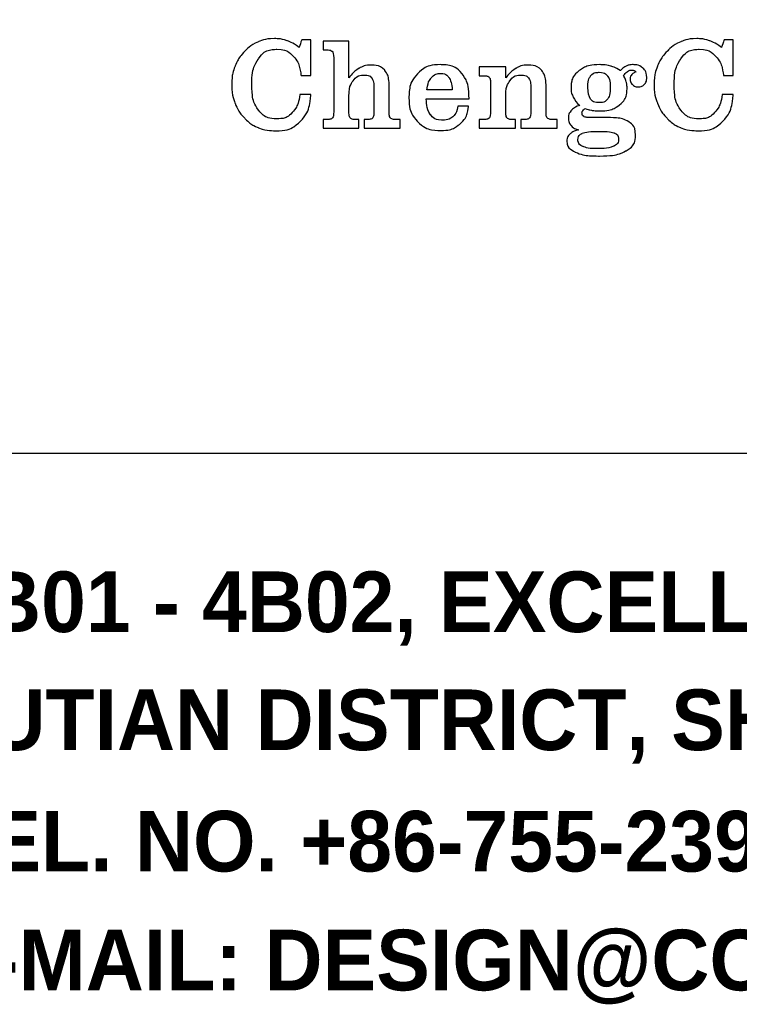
# Model space of a CAD drawing. Header units: millimetres. Extents: x 14385 to 129787, y 107826 to 186798.
# Drawn here: x 87366.34 to 87378.79, y 139095.65 to 139112.68 of the extents above; entities that cross this region are included whole.
import ezdxf

# ---------------------------------------------------------------- set-up
doc = ezdxf.new("R2010")
doc.units = ezdxf.units.MM
doc.header["$LTSCALE"] = 1000
doc.layers.add('TK', color=1, linetype='Continuous')
doc.styles.add('ADDRESS', font='arialbd.ttf', dxfattribs={"width": 0.95})

# ---------------------------------------------------------------- blocks, each defined once
blk = doc.blocks.new('fdas')
at = {"layer": 'TK', "lineweight": 5}
blk.add_lwpolyline([(1210.395, 1493.684), (1309.462, 1493.684), (1309.462, 1559.335), (1210.395, 1559.335), (1210.395, 1493.684)], close=True, dxfattribs=at)
for points, knots in [([(1227.854, 1511.248), (1227.854, 1511.248), (1228.389, 1511.248), (1228.389, 1511.248), (1228.389, 1511.248), (1228.348, 1510.682), (1228.177, 1510.245), (1227.877, 1509.936), (1227.877, 1509.936), (1227.576, 1509.628), (1227.17, 1509.473), (1226.658, 1509.473), (1226.658, 1509.473), (1226.352, 1509.473), (1226.077, 1509.522), (1225.829, 1509.619), (1225.829, 1509.619), (1225.583, 1509.716), (1225.362, 1509.864), (1225.168, 1510.065), (1225.168, 1510.065), (1224.954, 1510.282), (1224.791, 1510.533), (1224.681, 1510.816), (1224.681, 1510.816), (1224.57, 1511.1), (1224.515, 1511.405), (1224.515, 1511.731), (1224.515, 1511.731), (1224.515, 1512.06), (1224.569, 1512.361), (1224.676, 1512.634), (1224.676, 1512.634), (1224.784, 1512.908), (1224.945, 1513.156), (1225.162, 1513.376), (1225.162, 1513.376), (1225.358, 1513.576), (1225.577, 1513.728), (1225.821, 1513.83), (1225.821, 1513.83), (1226.063, 1513.933), (1226.325, 1513.983), (1226.603, 1513.983), (1226.603, 1513.983), (1226.826, 1513.983), (1227.036, 1513.947), (1227.233, 1513.877), (1227.233, 1513.877), (1227.43, 1513.806), (1227.624, 1513.696), (1227.814, 1513.547), (1227.814, 1513.547), (1227.814, 1513.547), (1227.939, 1513.927), (1227.939, 1513.927), (1227.939, 1513.927), (1227.939, 1513.927), (1228.389, 1513.927), (1228.389, 1513.927), (1228.389, 1513.927), (1228.389, 1513.927), (1228.389, 1512.184), (1228.389, 1512.184), (1228.389, 1512.184), (1228.389, 1512.184), (1227.909, 1512.184), (1227.909, 1512.184), (1227.909, 1512.184), (1227.86, 1512.591), (1227.732, 1512.906), (1227.524, 1513.129), (1227.524, 1513.129), (1227.317, 1513.352), (1227.05, 1513.463), (1226.722, 1513.463), (1226.722, 1513.463), (1226.339, 1513.463), (1226.04, 1513.308), (1225.822, 1512.996), (1225.822, 1512.996), (1225.604, 1512.684), (1225.496, 1512.252), (1225.496, 1511.701), (1225.496, 1511.701), (1225.496, 1511.176), (1225.603, 1510.771), (1225.82, 1510.485), (1225.82, 1510.485), (1226.036, 1510.198), (1226.341, 1510.056), (1226.734, 1510.056), (1226.734, 1510.056), (1227.039, 1510.056), (1227.287, 1510.157), (1227.478, 1510.361), (1227.478, 1510.361), (1227.668, 1510.564), (1227.793, 1510.86), (1227.854, 1511.248)], [0, 0, 0, 0, 0.04, 0.04, 0.04, 0.06, 0.08, 0.08, 0.08, 0.1, 0.12, 0.12, 0.12, 0.14, 0.16, 0.16, 0.16, 0.18, 0.2, 0.2, 0.2, 0.22, 0.24, 0.24, 0.24, 0.26, 0.28, 0.28, 0.28, 0.3, 0.32, 0.32, 0.32, 0.34, 0.36, 0.36, 0.36, 0.38, 0.4, 0.4, 0.4, 0.42, 0.44, 0.44, 0.44, 0.46, 0.48, 0.48, 0.48, 0.5, 0.52, 0.52, 0.52, 0.54, 0.56, 0.56, 0.56, 0.58, 0.6, 0.6, 0.6, 0.62, 0.64, 0.64, 0.64, 0.66, 0.68, 0.68, 0.68, 0.7, 0.72, 0.72, 0.72, 0.74, 0.76, 0.76, 0.76, 0.78, 0.8, 0.8, 0.8, 0.82, 0.84, 0.84, 0.84, 0.86, 0.88, 0.88, 0.88, 0.9, 0.92, 0.92, 0.92, 0.94, 0.96, 0.96, 0.96, 0.98, 1, 1, 1, 1]), ([(1248.539, 1511.248), (1248.539, 1511.248), (1249.073, 1511.248), (1249.073, 1511.248), (1249.073, 1511.248), (1249.033, 1510.682), (1248.862, 1510.245), (1248.562, 1509.936), (1248.562, 1509.936), (1248.261, 1509.628), (1247.855, 1509.473), (1247.343, 1509.473), (1247.343, 1509.473), (1247.037, 1509.473), (1246.762, 1509.522), (1246.514, 1509.619), (1246.514, 1509.619), (1246.267, 1509.716), (1246.047, 1509.864), (1245.853, 1510.065), (1245.853, 1510.065), (1245.638, 1510.282), (1245.476, 1510.533), (1245.366, 1510.816), (1245.366, 1510.816), (1245.255, 1511.1), (1245.2, 1511.405), (1245.2, 1511.731), (1245.2, 1511.731), (1245.2, 1512.06), (1245.254, 1512.361), (1245.361, 1512.634), (1245.361, 1512.634), (1245.468, 1512.908), (1245.63, 1513.156), (1245.847, 1513.376), (1245.847, 1513.376), (1246.042, 1513.576), (1246.262, 1513.728), (1246.505, 1513.83), (1246.505, 1513.83), (1246.748, 1513.933), (1247.009, 1513.983), (1247.288, 1513.983), (1247.288, 1513.983), (1247.511, 1513.983), (1247.721, 1513.947), (1247.918, 1513.877), (1247.918, 1513.877), (1248.115, 1513.806), (1248.308, 1513.696), (1248.499, 1513.547), (1248.499, 1513.547), (1248.499, 1513.547), (1248.624, 1513.927), (1248.624, 1513.927), (1248.624, 1513.927), (1248.624, 1513.927), (1249.073, 1513.927), (1249.073, 1513.927), (1249.073, 1513.927), (1249.073, 1513.927), (1249.073, 1512.184), (1249.073, 1512.184), (1249.073, 1512.184), (1249.073, 1512.184), (1248.593, 1512.184), (1248.593, 1512.184), (1248.593, 1512.184), (1248.545, 1512.591), (1248.417, 1512.906), (1248.209, 1513.129), (1248.209, 1513.129), (1248.002, 1513.352), (1247.734, 1513.463), (1247.407, 1513.463), (1247.407, 1513.463), (1247.024, 1513.463), (1246.724, 1513.308), (1246.507, 1512.996), (1246.507, 1512.996), (1246.289, 1512.684), (1246.18, 1512.252), (1246.18, 1511.701), (1246.18, 1511.701), (1246.18, 1511.176), (1246.288, 1510.771), (1246.504, 1510.485), (1246.504, 1510.485), (1246.721, 1510.198), (1247.026, 1510.056), (1247.418, 1510.056), (1247.418, 1510.056), (1247.724, 1510.056), (1247.972, 1510.157), (1248.163, 1510.361), (1248.163, 1510.361), (1248.352, 1510.564), (1248.477, 1510.86), (1248.539, 1511.248)], [0, 0, 0, 0, 0.04, 0.04, 0.04, 0.06, 0.08, 0.08, 0.08, 0.1, 0.12, 0.12, 0.12, 0.14, 0.16, 0.16, 0.16, 0.18, 0.2, 0.2, 0.2, 0.22, 0.24, 0.24, 0.24, 0.26, 0.28, 0.28, 0.28, 0.3, 0.32, 0.32, 0.32, 0.34, 0.36, 0.36, 0.36, 0.38, 0.4, 0.4, 0.4, 0.42, 0.44, 0.44, 0.44, 0.46, 0.48, 0.48, 0.48, 0.5, 0.52, 0.52, 0.52, 0.54, 0.56, 0.56, 0.56, 0.58, 0.6, 0.6, 0.6, 0.62, 0.64, 0.64, 0.64, 0.66, 0.68, 0.68, 0.68, 0.7, 0.72, 0.72, 0.72, 0.74, 0.76, 0.76, 0.76, 0.78, 0.8, 0.8, 0.8, 0.82, 0.84, 0.84, 0.84, 0.86, 0.88, 0.88, 0.88, 0.9, 0.92, 0.92, 0.92, 0.94, 0.96, 0.96, 0.96, 0.98, 1, 1, 1, 1]), ([(1229.507, 1513.051), (1229.507, 1513.212), (1229.483, 1513.315), (1229.434, 1513.362), (1229.434, 1513.362), (1229.385, 1513.408), (1229.289, 1513.431), (1229.145, 1513.431), (1229.145, 1513.431), (1229.145, 1513.431), (1228.984, 1513.431), (1228.984, 1513.431), (1228.984, 1513.431), (1228.984, 1513.431), (1228.984, 1513.855), (1228.984, 1513.855), (1228.984, 1513.855), (1228.984, 1513.855), (1230.254, 1513.855), (1230.254, 1513.855), (1230.254, 1513.855), (1230.254, 1513.855), (1230.254, 1512.069), (1230.254, 1512.069), (1230.254, 1512.069), (1230.413, 1512.273), (1230.58, 1512.427), (1230.753, 1512.532), (1230.753, 1512.532), (1230.926, 1512.636), (1231.101, 1512.688), (1231.279, 1512.688), (1231.279, 1512.688), (1231.615, 1512.688), (1231.857, 1512.604), (1232.004, 1512.434), (1232.004, 1512.434), (1232.15, 1512.265), (1232.224, 1511.982), (1232.224, 1511.586), (1232.224, 1511.586), (1232.224, 1511.586), (1232.224, 1510.404), (1232.224, 1510.404), (1232.224, 1510.404), (1232.224, 1510.244), (1232.247, 1510.14), (1232.296, 1510.094), (1232.296, 1510.094), (1232.345, 1510.047), (1232.441, 1510.024), (1232.585, 1510.024), (1232.585, 1510.024), (1232.585, 1510.024), (1232.758, 1510.024), (1232.758, 1510.024), (1232.758, 1510.024), (1232.758, 1510.024), (1232.758, 1509.6), (1232.758, 1509.6), (1232.758, 1509.6), (1232.758, 1509.6), (1230.993, 1509.6), (1230.993, 1509.6), (1230.993, 1509.6), (1230.993, 1509.6), (1230.993, 1510.024), (1230.993, 1510.024), (1230.993, 1510.024), (1230.993, 1510.024), (1231.118, 1510.024), (1231.118, 1510.024), (1231.118, 1510.024), (1231.262, 1510.024), (1231.357, 1510.047), (1231.405, 1510.094), (1231.405, 1510.094), (1231.453, 1510.14), (1231.476, 1510.244), (1231.476, 1510.404), (1231.476, 1510.404), (1231.476, 1510.404), (1231.476, 1511.586), (1231.476, 1511.586), (1231.476, 1511.586), (1231.476, 1511.806), (1231.44, 1511.964), (1231.369, 1512.059), (1231.369, 1512.059), (1231.297, 1512.154), (1231.18, 1512.202), (1231.018, 1512.202), (1231.018, 1512.202), (1230.78, 1512.202), (1230.592, 1512.11), (1230.457, 1511.925), (1230.457, 1511.925), (1230.321, 1511.74), (1230.254, 1511.483), (1230.254, 1511.155), (1230.254, 1511.155), (1230.254, 1511.155), (1230.254, 1510.404), (1230.254, 1510.404), (1230.254, 1510.404), (1230.254, 1510.244), (1230.277, 1510.14), (1230.326, 1510.094), (1230.326, 1510.094), (1230.375, 1510.047), (1230.471, 1510.024), (1230.615, 1510.024), (1230.615, 1510.024), (1230.615, 1510.024), (1230.74, 1510.024), (1230.74, 1510.024), (1230.74, 1510.024), (1230.74, 1510.024), (1230.74, 1509.6), (1230.74, 1509.6), (1230.74, 1509.6), (1230.74, 1509.6), (1228.984, 1509.6), (1228.984, 1509.6), (1228.984, 1509.6), (1228.984, 1509.6), (1228.984, 1510.024), (1228.984, 1510.024), (1228.984, 1510.024), (1228.984, 1510.024), (1229.145, 1510.024), (1229.145, 1510.024), (1229.145, 1510.024), (1229.289, 1510.024), (1229.385, 1510.047), (1229.434, 1510.094), (1229.434, 1510.094), (1229.483, 1510.14), (1229.507, 1510.244), (1229.507, 1510.404), (1229.507, 1510.404), (1229.507, 1510.404), (1229.507, 1513.051), (1229.507, 1513.051)], [0, 0, 0, 0, 0.027778, 0.027778, 0.027778, 0.041667, 0.055556, 0.055556, 0.055556, 0.069444, 0.083333, 0.083333, 0.083333, 0.097222, 0.111111, 0.111111, 0.111111, 0.125, 0.138889, 0.138889, 0.138889, 0.152778, 0.166667, 0.166667, 0.166667, 0.180556, 0.194444, 0.194444, 0.194444, 0.208333, 0.222222, 0.222222, 0.222222, 0.236111, 0.25, 0.25, 0.25, 0.263889, 0.277778, 0.277778, 0.277778, 0.291667, 0.305556, 0.305556, 0.305556, 0.319444, 0.333333, 0.333333, 0.333333, 0.347222, 0.361111, 0.361111, 0.361111, 0.375, 0.388889, 0.388889, 0.388889, 0.402778, 0.416667, 0.416667, 0.416667, 0.430556, 0.444444, 0.444444, 0.444444, 0.458333, 0.472222, 0.472222, 0.472222, 0.486111, 0.5, 0.5, 0.5, 0.513889, 0.527778, 0.527778, 0.527778, 0.541667, 0.555556, 0.555556, 0.555556, 0.569444, 0.583333, 0.583333, 0.583333, 0.597222, 0.611111, 0.611111, 0.611111, 0.625, 0.638889, 0.638889, 0.638889, 0.652778, 0.666667, 0.666667, 0.666667, 0.680556, 0.694444, 0.694444, 0.694444, 0.708333, 0.722222, 0.722222, 0.722222, 0.736111, 0.75, 0.75, 0.75, 0.763889, 0.777778, 0.777778, 0.777778, 0.791667, 0.805556, 0.805556, 0.805556, 0.819444, 0.833333, 0.833333, 0.833333, 0.847222, 0.861111, 0.861111, 0.861111, 0.875, 0.888889, 0.888889, 0.888889, 0.902778, 0.916667, 0.916667, 0.916667, 0.930556, 0.944444, 0.944444, 0.944444, 0.958333, 0.972222, 0.972222, 0.972222, 0.986111, 1, 1, 1, 1]), ([(1235.593, 1510.671), (1235.593, 1510.671), (1236.115, 1510.671), (1236.115, 1510.671), (1236.115, 1510.671), (1236.071, 1510.304), (1235.927, 1510.015), (1235.683, 1509.803), (1235.683, 1509.803), (1235.439, 1509.592), (1235.127, 1509.486), (1234.746, 1509.486), (1234.746, 1509.486), (1234.273, 1509.486), (1233.896, 1509.632), (1233.614, 1509.924), (1233.614, 1509.924), (1233.333, 1510.217), (1233.192, 1510.607), (1233.192, 1511.096), (1233.192, 1511.096), (1233.192, 1511.579), (1233.334, 1511.969), (1233.619, 1512.265), (1233.619, 1512.265), (1233.903, 1512.562), (1234.279, 1512.709), (1234.746, 1512.709), (1234.746, 1512.709), (1235.198, 1512.709), (1235.542, 1512.567), (1235.779, 1512.28), (1235.779, 1512.28), (1236.016, 1511.994), (1236.134, 1511.579), (1236.134, 1511.034), (1236.134, 1511.034), (1236.134, 1511.034), (1234.039, 1511.034), (1234.039, 1511.034), (1234.039, 1511.034), (1234.051, 1510.695), (1234.122, 1510.437), (1234.25, 1510.26), (1234.25, 1510.26), (1234.379, 1510.082), (1234.559, 1509.993), (1234.792, 1509.993), (1234.792, 1509.993), (1235.03, 1509.993), (1235.211, 1510.045), (1235.334, 1510.15), (1235.334, 1510.15), (1235.456, 1510.253), (1235.542, 1510.428), (1235.593, 1510.671)], [0, 0, 0, 0, 0.071429, 0.071429, 0.071429, 0.107143, 0.142857, 0.142857, 0.142857, 0.178571, 0.214286, 0.214286, 0.214286, 0.25, 0.285714, 0.285714, 0.285714, 0.321429, 0.357143, 0.357143, 0.357143, 0.392857, 0.428571, 0.428571, 0.428571, 0.464286, 0.5, 0.5, 0.5, 0.535714, 0.571429, 0.571429, 0.571429, 0.607143, 0.642857, 0.642857, 0.642857, 0.678571, 0.714286, 0.714286, 0.714286, 0.75, 0.785714, 0.785714, 0.785714, 0.821429, 0.857143, 0.857143, 0.857143, 0.892857, 0.928571, 0.928571, 0.928571, 0.964286, 1, 1, 1, 1]), ([(1236.626, 1509.6), (1236.626, 1509.6), (1236.626, 1510.024), (1236.626, 1510.024), (1236.626, 1510.024), (1236.626, 1510.024), (1236.832, 1510.024), (1236.832, 1510.024), (1236.832, 1510.024), (1236.974, 1510.024), (1237.068, 1510.046), (1237.115, 1510.092), (1237.115, 1510.092), (1237.162, 1510.137), (1237.184, 1510.242), (1237.184, 1510.404), (1237.184, 1510.404), (1237.184, 1510.404), (1237.184, 1511.789), (1237.184, 1511.789), (1237.184, 1511.789), (1237.184, 1511.953), (1237.162, 1512.057), (1237.115, 1512.101), (1237.115, 1512.101), (1237.068, 1512.146), (1236.974, 1512.168), (1236.832, 1512.168), (1236.832, 1512.168), (1236.832, 1512.168), (1236.626, 1512.168), (1236.626, 1512.168), (1236.626, 1512.168), (1236.626, 1512.168), (1236.626, 1512.595), (1236.626, 1512.595), (1236.626, 1512.595), (1236.626, 1512.595), (1237.938, 1512.595), (1237.938, 1512.595), (1237.938, 1512.595), (1237.938, 1512.595), (1237.938, 1512.069), (1237.938, 1512.069), (1237.938, 1512.069), (1238.099, 1512.275), (1238.266, 1512.43), (1238.437, 1512.534), (1238.437, 1512.534), (1238.608, 1512.636), (1238.781, 1512.688), (1238.957, 1512.688), (1238.957, 1512.688), (1239.295, 1512.688), (1239.539, 1512.604), (1239.686, 1512.434), (1239.686, 1512.434), (1239.834, 1512.265), (1239.907, 1511.982), (1239.907, 1511.586), (1239.907, 1511.586), (1239.907, 1511.586), (1239.907, 1510.404), (1239.907, 1510.404), (1239.907, 1510.404), (1239.907, 1510.242), (1239.931, 1510.137), (1239.979, 1510.092), (1239.979, 1510.092), (1240.027, 1510.046), (1240.121, 1510.024), (1240.263, 1510.024), (1240.263, 1510.024), (1240.263, 1510.024), (1240.445, 1510.024), (1240.445, 1510.024), (1240.445, 1510.024), (1240.445, 1510.024), (1240.445, 1509.6), (1240.445, 1509.6), (1240.445, 1509.6), (1240.445, 1509.6), (1238.677, 1509.6), (1238.677, 1509.6), (1238.677, 1509.6), (1238.677, 1509.6), (1238.677, 1510.024), (1238.677, 1510.024), (1238.677, 1510.024), (1238.677, 1510.024), (1238.802, 1510.024), (1238.802, 1510.024), (1238.802, 1510.024), (1238.944, 1510.024), (1239.038, 1510.046), (1239.086, 1510.092), (1239.086, 1510.092), (1239.133, 1510.137), (1239.157, 1510.242), (1239.157, 1510.404), (1239.157, 1510.404), (1239.157, 1510.404), (1239.157, 1511.586), (1239.157, 1511.586), (1239.157, 1511.586), (1239.157, 1511.806), (1239.121, 1511.964), (1239.05, 1512.059), (1239.05, 1512.059), (1238.978, 1512.154), (1238.86, 1512.202), (1238.696, 1512.202), (1238.696, 1512.202), (1238.462, 1512.202), (1238.277, 1512.111), (1238.141, 1511.929), (1238.141, 1511.929), (1238.005, 1511.747), (1237.938, 1511.498), (1237.938, 1511.179), (1237.938, 1511.179), (1237.938, 1511.179), (1237.938, 1510.404), (1237.938, 1510.404), (1237.938, 1510.404), (1237.938, 1510.242), (1237.961, 1510.137), (1238.009, 1510.092), (1238.009, 1510.092), (1238.057, 1510.046), (1238.151, 1510.024), (1238.293, 1510.024), (1238.293, 1510.024), (1238.293, 1510.024), (1238.417, 1510.024), (1238.417, 1510.024), (1238.417, 1510.024), (1238.417, 1510.024), (1238.417, 1509.6), (1238.417, 1509.6), (1238.417, 1509.6), (1238.417, 1509.6), (1236.626, 1509.6), (1236.626, 1509.6)], [0, 0, 0, 0, 0.027778, 0.027778, 0.027778, 0.041667, 0.055556, 0.055556, 0.055556, 0.069444, 0.083333, 0.083333, 0.083333, 0.097222, 0.111111, 0.111111, 0.111111, 0.125, 0.138889, 0.138889, 0.138889, 0.152778, 0.166667, 0.166667, 0.166667, 0.180556, 0.194444, 0.194444, 0.194444, 0.208333, 0.222222, 0.222222, 0.222222, 0.236111, 0.25, 0.25, 0.25, 0.263889, 0.277778, 0.277778, 0.277778, 0.291667, 0.305556, 0.305556, 0.305556, 0.319444, 0.333333, 0.333333, 0.333333, 0.347222, 0.361111, 0.361111, 0.361111, 0.375, 0.388889, 0.388889, 0.388889, 0.402778, 0.416667, 0.416667, 0.416667, 0.430556, 0.444444, 0.444444, 0.444444, 0.458333, 0.472222, 0.472222, 0.472222, 0.486111, 0.5, 0.5, 0.5, 0.513889, 0.527778, 0.527778, 0.527778, 0.541667, 0.555556, 0.555556, 0.555556, 0.569444, 0.583333, 0.583333, 0.583333, 0.597222, 0.611111, 0.611111, 0.611111, 0.625, 0.638889, 0.638889, 0.638889, 0.652778, 0.666667, 0.666667, 0.666667, 0.680556, 0.694444, 0.694444, 0.694444, 0.708333, 0.722222, 0.722222, 0.722222, 0.736111, 0.75, 0.75, 0.75, 0.763889, 0.777778, 0.777778, 0.777778, 0.791667, 0.805556, 0.805556, 0.805556, 0.819444, 0.833333, 0.833333, 0.833333, 0.847222, 0.861111, 0.861111, 0.861111, 0.875, 0.888889, 0.888889, 0.888889, 0.902778, 0.916667, 0.916667, 0.916667, 0.930556, 0.944444, 0.944444, 0.944444, 0.958333, 0.972222, 0.972222, 0.972222, 0.986111, 1, 1, 1, 1]), ([(1241.556, 1510.717), (1241.411, 1510.844), (1241.303, 1510.979), (1241.235, 1511.118), (1241.235, 1511.118), (1241.165, 1511.259), (1241.131, 1511.411), (1241.131, 1511.574), (1241.131, 1511.574), (1241.131, 1511.919), (1241.258, 1512.194), (1241.513, 1512.4), (1241.513, 1512.4), (1241.768, 1512.606), (1242.111, 1512.709), (1242.542, 1512.709), (1242.542, 1512.709), (1242.733, 1512.709), (1242.912, 1512.685), (1243.08, 1512.635), (1243.08, 1512.635), (1243.248, 1512.586), (1243.402, 1512.513), (1243.544, 1512.416), (1243.544, 1512.416), (1243.635, 1512.514), (1243.73, 1512.588), (1243.828, 1512.636), (1243.828, 1512.636), (1243.927, 1512.685), (1244.033, 1512.709), (1244.148, 1512.709), (1244.148, 1512.709), (1244.363, 1512.709), (1244.532, 1512.652), (1244.654, 1512.539), (1244.654, 1512.539), (1244.776, 1512.426), (1244.837, 1512.271), (1244.837, 1512.075), (1244.837, 1512.075), (1244.837, 1511.943), (1244.799, 1511.834), (1244.722, 1511.749), (1244.722, 1511.749), (1244.644, 1511.665), (1244.547, 1511.622), (1244.428, 1511.622), (1244.428, 1511.622), (1244.31, 1511.622), (1244.214, 1511.658), (1244.138, 1511.731), (1244.138, 1511.731), (1244.062, 1511.803), (1244.024, 1511.894), (1244.024, 1512.003), (1244.024, 1512.003), (1244.024, 1512.092), (1244.049, 1512.166), (1244.1, 1512.225), (1244.1, 1512.225), (1244.15, 1512.284), (1244.224, 1512.327), (1244.321, 1512.353), (1244.321, 1512.353), (1244.285, 1512.383), (1244.25, 1512.405), (1244.216, 1512.42), (1244.216, 1512.42), (1244.181, 1512.435), (1244.145, 1512.443), (1244.109, 1512.443), (1244.109, 1512.443), (1244.039, 1512.443), (1243.969, 1512.421), (1243.902, 1512.375), (1243.902, 1512.375), (1243.834, 1512.33), (1243.768, 1512.262), (1243.706, 1512.174), (1243.706, 1512.174), (1243.762, 1512.071), (1243.804, 1511.967), (1243.831, 1511.865), (1243.831, 1511.865), (1243.859, 1511.761), (1243.873, 1511.654), (1243.873, 1511.542), (1243.873, 1511.542), (1243.873, 1511.208), (1243.749, 1510.941), (1243.504, 1510.743), (1243.504, 1510.743), (1243.258, 1510.543), (1242.926, 1510.444), (1242.506, 1510.444), (1242.506, 1510.444), (1242.397, 1510.444), (1242.285, 1510.453), (1242.171, 1510.473), (1242.171, 1510.473), (1242.056, 1510.492), (1241.94, 1510.521), (1241.823, 1510.558), (1241.823, 1510.558), (1241.772, 1510.523), (1241.734, 1510.487), (1241.707, 1510.45), (1241.707, 1510.45), (1241.679, 1510.413), (1241.666, 1510.377), (1241.666, 1510.344), (1241.666, 1510.344), (1241.666, 1510.264), (1241.696, 1510.207), (1241.757, 1510.172), (1241.757, 1510.172), (1241.817, 1510.138), (1241.923, 1510.121), (1242.072, 1510.121), (1242.072, 1510.121), (1242.072, 1510.121), (1242.922, 1510.121), (1242.922, 1510.121), (1242.922, 1510.121), (1243.396, 1510.121), (1243.741, 1510.051), (1243.959, 1509.912), (1243.959, 1509.912), (1244.176, 1509.772), (1244.285, 1509.552), (1244.285, 1509.25), (1244.285, 1509.25), (1244.285, 1508.922), (1244.134, 1508.671), (1243.831, 1508.497), (1243.831, 1508.497), (1243.529, 1508.324), (1243.094, 1508.237), (1242.525, 1508.237), (1242.525, 1508.237), (1242.009, 1508.237), (1241.614, 1508.302), (1241.339, 1508.43), (1241.339, 1508.43), (1241.065, 1508.557), (1240.928, 1508.741), (1240.928, 1508.977), (1240.928, 1508.977), (1240.928, 1509.108), (1240.975, 1509.217), (1241.069, 1509.305), (1241.069, 1509.305), (1241.163, 1509.393), (1241.308, 1509.464), (1241.504, 1509.516), (1241.504, 1509.516), (1241.342, 1509.558), (1241.218, 1509.629), (1241.131, 1509.728), (1241.131, 1509.728), (1241.044, 1509.827), (1241, 1509.948), (1241, 1510.09), (1241, 1510.09), (1241, 1510.233), (1241.047, 1510.356), (1241.14, 1510.461), (1241.14, 1510.461), (1241.234, 1510.565), (1241.371, 1510.65), (1241.556, 1510.717)], [0, 0, 0, 0, 0.023256, 0.023256, 0.023256, 0.034884, 0.046512, 0.046512, 0.046512, 0.05814, 0.069767, 0.069767, 0.069767, 0.081395, 0.093023, 0.093023, 0.093023, 0.104651, 0.116279, 0.116279, 0.116279, 0.127907, 0.139535, 0.139535, 0.139535, 0.151163, 0.162791, 0.162791, 0.162791, 0.174419, 0.186047, 0.186047, 0.186047, 0.197674, 0.209302, 0.209302, 0.209302, 0.22093, 0.232558, 0.232558, 0.232558, 0.244186, 0.255814, 0.255814, 0.255814, 0.267442, 0.27907, 0.27907, 0.27907, 0.290698, 0.302326, 0.302326, 0.302326, 0.313953, 0.325581, 0.325581, 0.325581, 0.337209, 0.348837, 0.348837, 0.348837, 0.360465, 0.372093, 0.372093, 0.372093, 0.383721, 0.395349, 0.395349, 0.395349, 0.406977, 0.418605, 0.418605, 0.418605, 0.430233, 0.44186, 0.44186, 0.44186, 0.453488, 0.465116, 0.465116, 0.465116, 0.476744, 0.488372, 0.488372, 0.488372, 0.5, 0.511628, 0.511628, 0.511628, 0.523256, 0.534884, 0.534884, 0.534884, 0.546512, 0.55814, 0.55814, 0.55814, 0.569767, 0.581395, 0.581395, 0.581395, 0.593023, 0.604651, 0.604651, 0.604651, 0.616279, 0.627907, 0.627907, 0.627907, 0.639535, 0.651163, 0.651163, 0.651163, 0.662791, 0.674419, 0.674419, 0.674419, 0.686047, 0.697674, 0.697674, 0.697674, 0.709302, 0.72093, 0.72093, 0.72093, 0.732558, 0.744186, 0.744186, 0.744186, 0.755814, 0.767442, 0.767442, 0.767442, 0.77907, 0.790698, 0.790698, 0.790698, 0.802326, 0.813953, 0.813953, 0.813953, 0.825581, 0.837209, 0.837209, 0.837209, 0.848837, 0.860465, 0.860465, 0.860465, 0.872093, 0.883721, 0.883721, 0.883721, 0.895349, 0.906977, 0.906977, 0.906977, 0.918605, 0.930233, 0.930233, 0.930233, 0.94186, 0.953488, 0.953488, 0.953488, 0.965116, 0.976744, 0.976744, 0.976744, 0.988372, 1, 1, 1, 1]), ([(1235.311, 1511.483), (1235.293, 1511.76), (1235.238, 1511.962), (1235.145, 1512.09), (1235.145, 1512.09), (1235.053, 1512.218), (1234.918, 1512.282), (1234.74, 1512.282), (1234.74, 1512.282), (1234.558, 1512.282), (1234.409, 1512.214), (1234.296, 1512.079), (1234.296, 1512.079), (1234.181, 1511.944), (1234.105, 1511.745), (1234.069, 1511.483), (1234.069, 1511.483), (1234.069, 1511.483), (1235.311, 1511.483), (1235.311, 1511.483)], [0, 0, 0, 0, 0.2, 0.2, 0.2, 0.3, 0.4, 0.4, 0.4, 0.5, 0.6, 0.6, 0.6, 0.7, 0.8, 0.8, 0.8, 0.9, 1, 1, 1, 1]), ([(1241.954, 1511.598), (1241.954, 1511.337), (1241.997, 1511.147), (1242.083, 1511.027), (1242.083, 1511.027), (1242.169, 1510.909), (1242.308, 1510.85), (1242.501, 1510.85), (1242.501, 1510.85), (1242.69, 1510.85), (1242.83, 1510.908), (1242.919, 1511.024), (1242.919, 1511.024), (1243.009, 1511.141), (1243.053, 1511.324), (1243.053, 1511.574), (1243.053, 1511.574), (1243.053, 1511.836), (1243.009, 1512.029), (1242.919, 1512.151), (1242.919, 1512.151), (1242.83, 1512.274), (1242.69, 1512.335), (1242.501, 1512.335), (1242.501, 1512.335), (1242.312, 1512.335), (1242.173, 1512.275), (1242.086, 1512.155), (1242.086, 1512.155), (1241.997, 1512.036), (1241.954, 1511.85), (1241.954, 1511.598)], [0, 0, 0, 0, 0.125, 0.125, 0.125, 0.1875, 0.25, 0.25, 0.25, 0.3125, 0.375, 0.375, 0.375, 0.4375, 0.5, 0.5, 0.5, 0.5625, 0.625, 0.625, 0.625, 0.6875, 0.75, 0.75, 0.75, 0.8125, 0.875, 0.875, 0.875, 0.9375, 1, 1, 1, 1]), ([(1242.476, 1509.442), (1242.092, 1509.442), (1241.827, 1509.412), (1241.683, 1509.349), (1241.683, 1509.349), (1241.539, 1509.287), (1241.468, 1509.182), (1241.468, 1509.03), (1241.468, 1509.03), (1241.468, 1508.884), (1241.548, 1508.775), (1241.706, 1508.704), (1241.706, 1508.704), (1241.865, 1508.633), (1242.106, 1508.597), (1242.43, 1508.597), (1242.43, 1508.597), (1242.779, 1508.597), (1243.038, 1508.636), (1243.208, 1508.714), (1243.208, 1508.714), (1243.377, 1508.793), (1243.462, 1508.911), (1243.462, 1509.067), (1243.462, 1509.067), (1243.462, 1509.208), (1243.397, 1509.306), (1243.265, 1509.36), (1243.265, 1509.36), (1243.134, 1509.415), (1242.871, 1509.442), (1242.476, 1509.442)], [0, 0, 0, 0, 0.125, 0.125, 0.125, 0.1875, 0.25, 0.25, 0.25, 0.3125, 0.375, 0.375, 0.375, 0.4375, 0.5, 0.5, 0.5, 0.5625, 0.625, 0.625, 0.625, 0.6875, 0.75, 0.75, 0.75, 0.8125, 0.875, 0.875, 0.875, 0.9375, 1, 1, 1, 1])]:
    blk.add_open_spline(points, degree=3, knots=knots, dxfattribs=at)
at = {"layer": 'TK', "color": 1, "style": 'ADDRESS', "width": 0.95}
for s, p in [('4B01 - 4B02, EXCELLENCE TIMES PLAZA, 4068 YITIAN ROAD', (1210.142, 1484.932)), ('FUTIAN DISTRICT, SHENZHEN, CHINA', (1210.142, 1479.154)), ('TEL. NO. +86-755-2399-4999', (1210.142, 1473.214)), ('E-MAIL: DESIGN@CCD.COM.HK', (1210.142, 1467.395))]:
    blk.add_text(s, height=2.96896, dxfattribs=at).set_placement(p)
blk = doc.blocks.new('FSAFDSAFSAD')
at = {"layer": 'TK'}
blk.add_blockref('fdas', (-1539.018, 92.212), dxfattribs=at)

msp = doc.modelspace()

# ---------------------------------------------------------------- block references
at = {"layer": 'TK', "xscale": 0.3532380151445977, "yscale": 0.3532380151445977, "zscale": 0.3532380151445977}
msp.add_blockref('FSAFDSAFSAD', (87481.102, 138544.979), dxfattribs=at)

doc.saveas('drawing.dxf')
